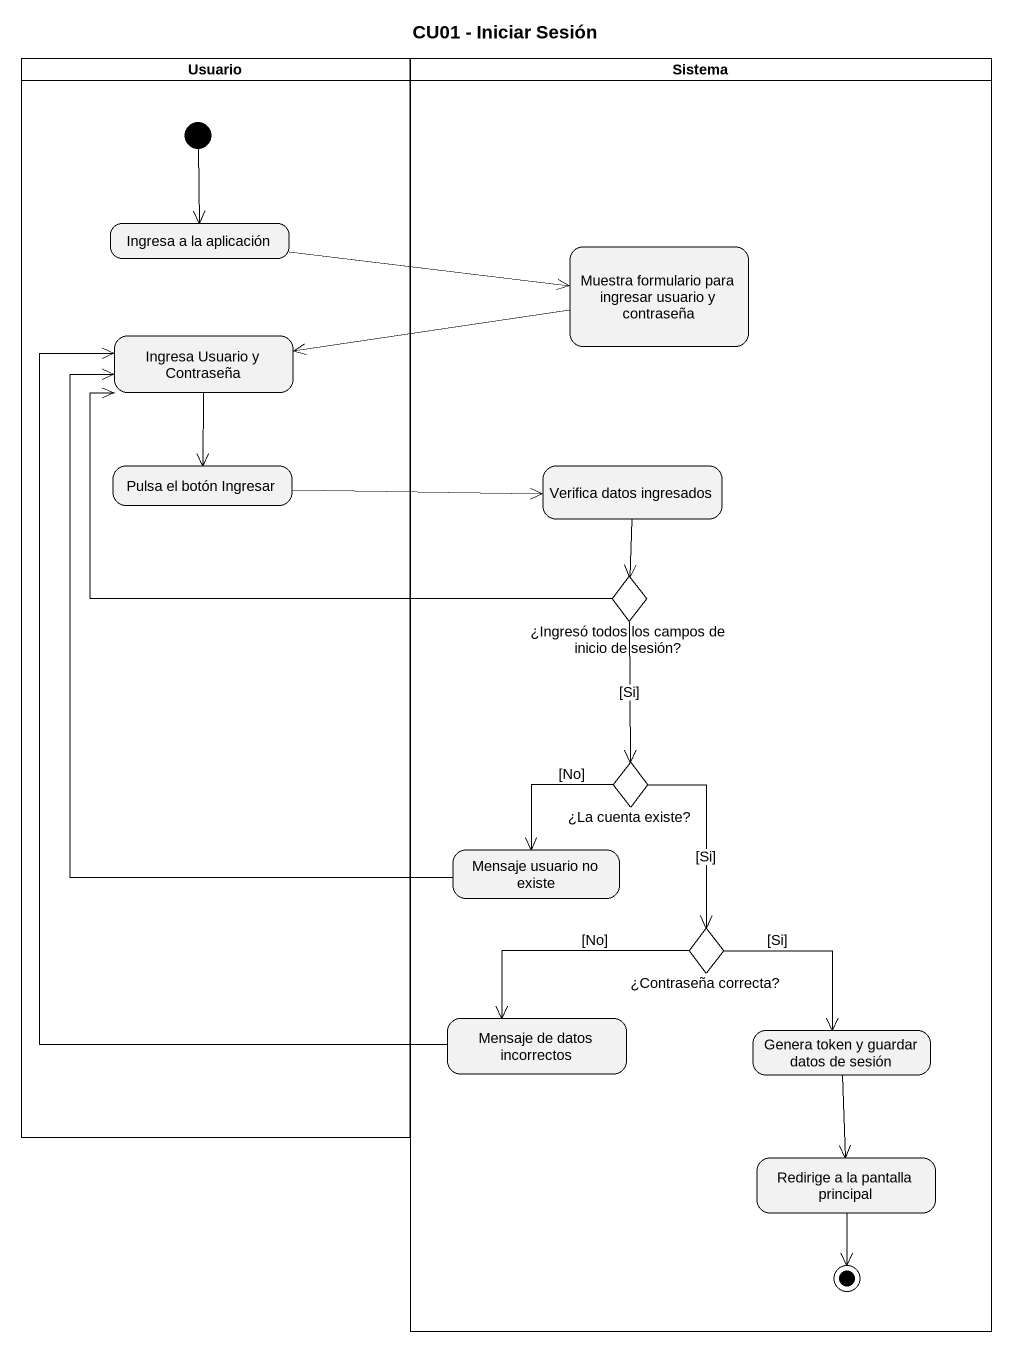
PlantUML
@startuml
title CU01 - Iniciar Sesión
hide empty description
state Usuario <<partition>> {
  state "Ingresa a la aplicación" as Ingresa_a_la_aplicación
  state "Ingresa Usuario y Contraseña" as Ingresa_Usuario_y_Contraseña
  state "Pulsa el botón Ingresar" as Pulsa_el_botón_Ingresar
  [*] --> Ingresa_a_la_aplicación
}
state Sistema <<partition>> {
  state "Muestra formulario para ingresar usuario y contraseña" as Muestra_formulario_para
  state "Verifica datos ingresados" as Verifica_datos_ingresados
  state "¿Ingresó todos los campos de inicio de sesión?" as Ingresó_todos_los_campos_de <<choice>>
  state "¿La cuenta existe?" as La_cuenta_existe <<choice>>
  state "Mensaje usuario no existe" as Mensaje_usuario_no_existe
  state "¿Contraseña correcta?" as Contraseña_correcta <<choice>>
  state "Mensaje de datos incorrectos" as Mensaje_de_datos_incorrectos
  state "Genera token y guardar datos de sesión" as Genera_token_y_guardar
  state "Redirige a la pantalla principal" as Redirige_a_la_pantalla
  Redirige_a_la_pantalla --> [*]
}
Ingresa_a_la_aplicación -right-> Muestra_formulario_para
Muestra_formulario_para -left-> Ingresa_Usuario_y_Contraseña
Ingresa_Usuario_y_Contraseña --> Pulsa_el_botón_Ingresar
Pulsa_el_botón_Ingresar -right-> Verifica_datos_ingresados
Verifica_datos_ingresados --> Ingresó_todos_los_campos_de
Ingresó_todos_los_campos_de -left-> Ingresa_Usuario_y_Contraseña
Ingresó_todos_los_campos_de --> La_cuenta_existe : [Si]
La_cuenta_existe --> Mensaje_usuario_no_existe : [No]
La_cuenta_existe --> Contraseña_correcta : [Si]
Mensaje_usuario_no_existe -up-> Ingresa_Usuario_y_Contraseña
Contraseña_correcta -left-> Mensaje_de_datos_incorrectos : [No]
Contraseña_correcta --> Genera_token_y_guardar : [Si]
Mensaje_de_datos_incorrectos -up-> Ingresa_Usuario_y_Contraseña
Genera_token_y_guardar --> Redirige_a_la_pantalla
@enduml
